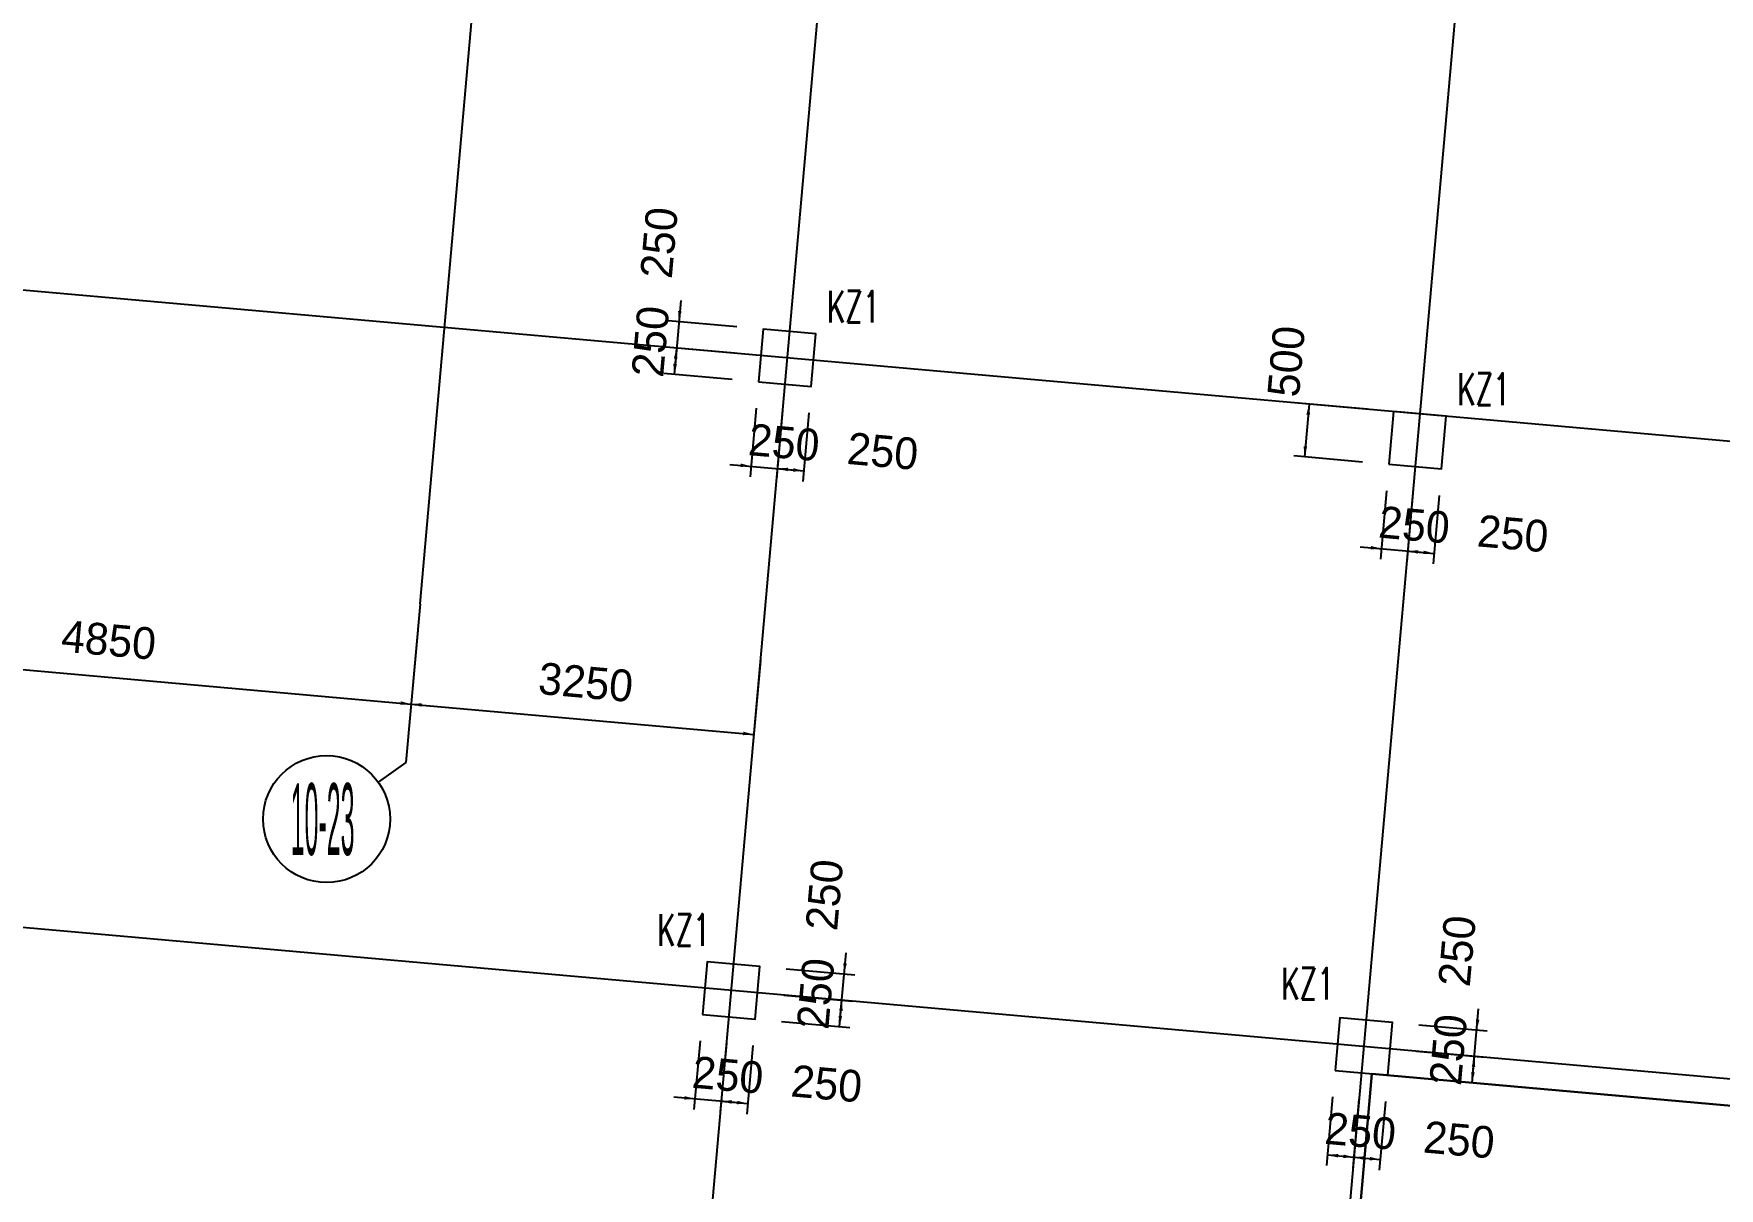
# Model space of a CAD drawing. Extents: x 19107 to 699106, y -67310 to 245688.
# Drawn here: x 641675 to 657600, y 47205 to 58114 of the extents above; entities that cross this region are included whole.
import ezdxf

# ---------------------------------------------------------------- set-up
doc = ezdxf.new("R2010")
doc.units = 0
doc.header["$LTSCALE"] = 100
doc.header["$MEASUREMENT"] = 0
for name, color, linetype in [('AXIS', 3, 'Continuous'), ('DIM', 3, 'Continuous'), ('DOTE', 253, 'Continuous'), ('L-AXIS', 3, 'Continuous')]:
    doc.layers.add(name, color=color, linetype=linetype)
doc.layers.add('Select Column Frame Position', color=7, linetype='Continuous', lineweight=0)
doc.styles.get("Standard").update_dxf_attribs({"font": 'standard'})
doc.styles.add('汉字', font='汉字')
doc.dimstyles.get("Standard").update_dxf_attribs({"dimtxt": 300, "dimasz": 100, "dimexe": 100, "dimexo": 250, "dimgap": 100, "dimtad": 0, "dimtoh": 1, "dimdec": 0, "dimdsep": 46, "dimcen": 0.09, "dimclrt": 7, "dimadec": 0, "dimazin": 0, "dimtfac": 1, "dimtdec": 4, "dimtofl": 0, "dimtmove": 0, "dimatfit": 3, "dimfxl": 1, "dimtolj": 1, "dimtzin": 0, "dimarcsym": 0})

# ---------------------------------------------------------------- blocks, each defined once
blk = doc.blocks.new('*D2075')
at = {"layer": 'L-AXIS', "color": 0, "linetype": 'ByBlock', "lineweight": -2}
for p, q in [((493507, 53583), (493255, 50741)), ((493264, 50840), (658764, 36162)), ((659008, 38905), (658755, 36062))]:
    blk.add_line(p, q, dxfattribs=at)
for points in [[(493264, 50840), (493365, 50848), (493362, 50815)], [(658764, 36162), (658663, 36154), (658666, 36188)]]:
    blk.add_solid(points, dxfattribs=at)
at = {"layer": 'L-AXIS', "color": 7, "linetype": 'Continuous', "lineweight": -2, "insert": (576045, 43850), "char_height": 300, "width": 1101.67, "attachment_point": 5, "rotation": 354.9316, "style": '汉字'}
blk.add_mtext('166150', dxfattribs=at)
blk = doc.blocks.new('*D2555')
at = {"layer": 'L-AXIS', "color": 0, "linetype": 'ByBlock', "lineweight": -2}
for p, q in [((640472, 52907), (640401, 52109)), ((645303, 52479), (645232, 51681)), ((640410, 52209), (645241, 51780))]:
    blk.add_line(p, q, dxfattribs=at)
for points in [[(640410, 52209), (640511, 52217), (640508, 52183)], [(645241, 51780), (645140, 51773), (645143, 51806)]]:
    blk.add_solid(points, dxfattribs=at)
at = {"layer": 'L-AXIS', "color": 7, "linetype": 'Continuous', "lineweight": -2, "insert": (642384, 52385), "char_height": 300, "width": 790, "attachment_point": 5, "rotation": 354.9316, "style": '汉字'}
blk.add_mtext('4850', dxfattribs=at)
blk = doc.blocks.new('*D920')
at = {"layer": 'L-AXIS', "color": 0, "linetype": 'ByBlock', "lineweight": -2}
for p, q in [((645303, 52479), (645232, 51681)), ((648540, 52192), (648470, 51394)), ((645241, 51780), (648479, 51493))]:
    blk.add_line(p, q, dxfattribs=at)
for points in [[(645241, 51780), (645342, 51788), (645339, 51755)], [(648479, 51493), (648377, 51486), (648380, 51519)]]:
    blk.add_solid(points, dxfattribs=at)
at = {"layer": 'L-AXIS', "color": 7, "linetype": 'Continuous', "lineweight": -2, "insert": (646891, 51985), "char_height": 300, "width": 780, "attachment_point": 5, "rotation": 354.9316, "style": '汉字'}
blk.add_mtext('3250', dxfattribs=at)
blk = doc.blocks.new('_AXISO')
blk.add_circle((0, 0), 0.5)
blk = doc.blocks.new('*D931')
at = {"layer": 'DIM', "color": 0, "linetype": 'ByBlock', "lineweight": -2}
for p, q in [((654273, 54566), (653625, 54623)), ((653725, 54614), (653681, 54116)), ((654228, 54067), (653581, 54125))]:
    blk.add_line(p, q, dxfattribs=at)
for points in [[(653725, 54614), (653733, 54513), (653699, 54516)], [(653681, 54116), (653673, 54217), (653706, 54214)]]:
    blk.add_solid(points, dxfattribs=at)
at = {"layer": 'DIM', "color": 7, "linetype": 'Continuous', "lineweight": -2, "insert": (653510, 55018), "char_height": 300, "width": 566.67, "attachment_point": 5, "rotation": 84.9316, "style": '汉字'}
blk.add_mtext('500', dxfattribs=at)
blk = doc.blocks.new('*D1250')
at = {"layer": 'DIM', "color": 0, "linetype": 'ByBlock', "lineweight": -2}
for p, q in [((654455, 53796), (654398, 53149)), ((654704, 53774), (654647, 53127)), ((654208, 53266), (654855, 53209))]:
    blk.add_line(p, q, dxfattribs=at)
for points in [[(654407, 53249), (654306, 53241), (654309, 53274)], [(654656, 53226), (654757, 53234), (654754, 53201)]]:
    blk.add_solid(points, dxfattribs=at)
at = {"layer": 'DIM', "color": 7, "linetype": 'Continuous', "lineweight": -2, "insert": (654718, 53472), "char_height": 300, "width": 566.67, "attachment_point": 5, "rotation": 354.9316, "style": '汉字'}
blk.add_mtext('250', dxfattribs=at)
blk = doc.blocks.new('*D4262')
at = {"layer": 'DIM', "color": 0, "linetype": 'ByBlock', "lineweight": -2}
for p, q in [((654704, 53774), (654647, 53127)), ((654953, 53752), (654896, 53105)), ((654656, 53226), (654905, 53204))]:
    blk.add_line(p, q, dxfattribs=at)
for points in [[(654656, 53226), (654757, 53234), (654754, 53201)], [(654905, 53204), (654804, 53197), (654807, 53230)]]:
    blk.add_solid(points, dxfattribs=at)
at = {"layer": 'DIM', "color": 7, "linetype": 'Continuous', "lineweight": -2, "insert": (655650, 53389), "char_height": 300, "width": 566.67, "attachment_point": 5, "rotation": 354.9316, "style": '汉字'}
blk.add_mtext('250', dxfattribs=at)
blk = doc.blocks.new('*D4475')
at = {"layer": 'DIM', "color": 0, "linetype": 'ByBlock', "lineweight": -2}
for p, q in [((647788, 55592), (647731, 54945)), ((648318, 55345), (647671, 55402)), ((648296, 55096), (647649, 55153))]:
    blk.add_line(p, q, dxfattribs=at)
for points in [[(647770, 55393), (647763, 55494), (647796, 55491)], [(647748, 55144), (647756, 55043), (647723, 55046)]]:
    blk.add_solid(points, dxfattribs=at)
at = {"layer": 'DIM', "color": 7, "linetype": 'Continuous', "lineweight": -2, "insert": (647585, 56139), "char_height": 300, "width": 566.67, "attachment_point": 5, "rotation": 84.9316, "style": '汉字'}
blk.add_mtext('250', dxfattribs=at)
blk = doc.blocks.new('*D4805')
at = {"layer": 'DIM', "color": 0, "linetype": 'ByBlock', "lineweight": -2}
for p, q in [((648296, 55096), (647649, 55153)), ((647748, 55144), (647726, 54895)), ((648274, 54847), (647627, 54904))]:
    blk.add_line(p, q, dxfattribs=at)
for points in [[(647748, 55144), (647756, 55043), (647723, 55046)], [(647726, 54895), (647718, 54996), (647752, 54993)]]:
    blk.add_solid(points, dxfattribs=at)
at = {"layer": 'DIM', "color": 7, "linetype": 'Continuous', "lineweight": -2, "insert": (647503, 55206), "char_height": 300, "width": 566.67, "attachment_point": 5, "rotation": 84.9316, "style": '汉字'}
blk.add_mtext('250', dxfattribs=at)
blk = doc.blocks.new('*D5162')
at = {"layer": 'DIM', "color": 0, "linetype": 'ByBlock', "lineweight": -2}
for p, q in [((648501, 54575), (648443, 53928)), ((648750, 54553), (648693, 53906)), ((648253, 54045), (648901, 53988))]:
    blk.add_line(p, q, dxfattribs=at)
for points in [[(648452, 54028), (648351, 54020), (648354, 54053)], [(648701, 54006), (648802, 54013), (648799, 53980)]]:
    blk.add_solid(points, dxfattribs=at)
at = {"layer": 'DIM', "color": 7, "linetype": 'Continuous', "lineweight": -2, "insert": (648764, 54251), "char_height": 300, "width": 566.67, "attachment_point": 5, "rotation": 354.9316, "style": '汉字'}
blk.add_mtext('250', dxfattribs=at)
blk = doc.blocks.new('*D175')
at = {"layer": 'DIM', "color": 0, "linetype": 'ByBlock', "lineweight": -2}
for p, q in [((648750, 54553), (648693, 53906)), ((648999, 54531), (648942, 53884)), ((648701, 54006), (648950, 53983))]:
    blk.add_line(p, q, dxfattribs=at)
for points in [[(648701, 54006), (648802, 54013), (648799, 53980)], [(648950, 53983), (648849, 53976), (648852, 54009)]]:
    blk.add_solid(points, dxfattribs=at)
at = {"layer": 'DIM', "color": 7, "linetype": 'Continuous', "lineweight": -2, "insert": (649696, 54168), "char_height": 300, "width": 566.67, "attachment_point": 5, "rotation": 354.9316, "style": '汉字'}
blk.add_mtext('250', dxfattribs=at)
blk = doc.blocks.new('*D3179')
at = {"layer": 'DIM', "color": 0, "linetype": 'ByBlock', "lineweight": -2}
for p, q in [((653947, 48069), (653890, 47421)), ((654196, 48047), (654139, 47399)), ((653899, 47521), (654148, 47499))]:
    blk.add_line(p, q, dxfattribs=at)
for points in [[(653899, 47521), (654000, 47529), (653997, 47496)], [(654148, 47499), (654047, 47491), (654050, 47524)]]:
    blk.add_solid(points, dxfattribs=at)
at = {"layer": 'DIM', "color": 7, "linetype": 'Continuous', "lineweight": -2, "insert": (654210, 47744), "char_height": 300, "width": 566.67, "attachment_point": 5, "rotation": 354.9316, "style": '汉字'}
blk.add_mtext('250', dxfattribs=at)
blk = doc.blocks.new('*D3498')
at = {"layer": 'DIM', "color": 0, "linetype": 'ByBlock', "lineweight": -2}
for p, q in [((654196, 48047), (654139, 47399)), ((654445, 48025), (654388, 47377)), ((654148, 47499), (654397, 47477))]:
    blk.add_line(p, q, dxfattribs=at)
for points in [[(654148, 47499), (654249, 47507), (654246, 47473)], [(654397, 47477), (654296, 47469), (654299, 47502)]]:
    blk.add_solid(points, dxfattribs=at)
at = {"layer": 'DIM', "color": 7, "linetype": 'Continuous', "lineweight": -2, "insert": (655142, 47662), "char_height": 300, "width": 566.67, "attachment_point": 5, "rotation": 354.9316, "style": '汉字'}
blk.add_mtext('250', dxfattribs=at)
blk = doc.blocks.new('*D3873')
at = {"layer": 'DIM', "color": 0, "linetype": 'ByBlock', "lineweight": -2}
for p, q in [((654739, 48501), (655386, 48443)), ((655264, 48203), (655286, 48452)), ((654717, 48252), (655364, 48194))]:
    blk.add_line(p, q, dxfattribs=at)
for points in [[(655286, 48452), (655294, 48351), (655261, 48354)], [(655264, 48203), (655257, 48304), (655290, 48301)]]:
    blk.add_solid(points, dxfattribs=at)
at = {"layer": 'DIM', "color": 7, "linetype": 'Continuous', "lineweight": -2, "insert": (655041, 48514), "char_height": 300, "width": 566.67, "attachment_point": 5, "rotation": 84.9316, "style": '汉字'}
blk.add_mtext('250', dxfattribs=at)
blk = doc.blocks.new('*D4189')
at = {"layer": 'DIM', "color": 0, "linetype": 'ByBlock', "lineweight": -2}
for p, q in [((655269, 48253), (655326, 48900)), ((654761, 48750), (655408, 48692)), ((654739, 48501), (655386, 48443))]:
    blk.add_line(p, q, dxfattribs=at)
for points in [[(655309, 48701), (655301, 48802), (655334, 48799)], [(655286, 48452), (655294, 48351), (655261, 48354)]]:
    blk.add_solid(points, dxfattribs=at)
at = {"layer": 'DIM', "color": 7, "linetype": 'Continuous', "lineweight": -2, "insert": (655124, 49447), "char_height": 300, "width": 566.67, "attachment_point": 5, "rotation": 84.9316, "style": '汉字'}
blk.add_mtext('250', dxfattribs=at)
blk = doc.blocks.new('*D1916')
at = {"layer": 'DIM', "color": 0, "linetype": 'ByBlock', "lineweight": -2}
for p, q in [((647971, 48599), (647913, 47951)), ((648220, 48577), (648162, 47929)), ((647723, 48069), (648370, 48011))]:
    blk.add_line(p, q, dxfattribs=at)
for points in [[(647922, 48051), (647821, 48043), (647824, 48076)], [(648171, 48029), (648272, 48037), (648269, 48004)]]:
    blk.add_solid(points, dxfattribs=at)
at = {"layer": 'DIM', "color": 7, "linetype": 'Continuous', "lineweight": -2, "insert": (648233, 48274), "char_height": 300, "width": 566.67, "attachment_point": 5, "rotation": 354.9316, "style": '汉字'}
blk.add_mtext('250', dxfattribs=at)
blk = doc.blocks.new('*D2240')
at = {"layer": 'DIM', "color": 0, "linetype": 'ByBlock', "lineweight": -2}
for p, q in [((648220, 48577), (648162, 47929)), ((648469, 48555), (648411, 47907)), ((648171, 48029), (648420, 48007))]:
    blk.add_line(p, q, dxfattribs=at)
for points in [[(648171, 48029), (648272, 48037), (648269, 48004)], [(648420, 48007), (648319, 47999), (648322, 48032)]]:
    blk.add_solid(points, dxfattribs=at)
at = {"layer": 'DIM', "color": 7, "linetype": 'Continuous', "lineweight": -2, "insert": (649166, 48192), "char_height": 300, "width": 566.67, "attachment_point": 5, "rotation": 354.9316, "style": '汉字'}
blk.add_mtext('250', dxfattribs=at)
blk = doc.blocks.new('*D2584')
at = {"layer": 'DIM', "color": 0, "linetype": 'ByBlock', "lineweight": -2}
for p, q in [((648762, 49031), (649410, 48973)), ((649288, 48733), (649310, 48982)), ((648740, 48782), (649387, 48724))]:
    blk.add_line(p, q, dxfattribs=at)
for points in [[(649310, 48982), (649318, 48881), (649285, 48884)], [(649288, 48733), (649280, 48834), (649313, 48831)]]:
    blk.add_solid(points, dxfattribs=at)
at = {"layer": 'DIM', "color": 7, "linetype": 'Continuous', "lineweight": -2, "insert": (649064, 49044), "char_height": 300, "width": 566.67, "attachment_point": 5, "rotation": 84.9316, "style": '汉字'}
blk.add_mtext('250', dxfattribs=at)
blk = doc.blocks.new('*D2897')
at = {"layer": 'DIM', "color": 0, "linetype": 'ByBlock', "lineweight": -2}
for p, q in [((649292, 48783), (649350, 49430)), ((648784, 49280), (649432, 49222)), ((648762, 49031), (649410, 48973))]:
    blk.add_line(p, q, dxfattribs=at)
for points in [[(649332, 49231), (649324, 49332), (649357, 49329)], [(649310, 48982), (649318, 48881), (649285, 48884)]]:
    blk.add_solid(points, dxfattribs=at)
at = {"layer": 'DIM', "color": 7, "linetype": 'Continuous', "lineweight": -2, "insert": (649147, 49977), "char_height": 300, "width": 566.67, "attachment_point": 5, "rotation": 84.9316, "style": '汉字'}
blk.add_mtext('250', dxfattribs=at)

msp = doc.modelspace()

# ---------------------------------------------------------------- linework, layer by layer
at = {"color": 6, "lineweight": 30}
msp.add_lwpolyline([(476181.3, 232428.8), (494258.1, 233154.4), (494258.1, 231537.9), (540808.1, 231537.9), (540808.1, 232387.9), (590208.1, 232387.9), (590208.1, 232187.9), (593108.1, 232187.9), (593108.1, 230737.9), (608058.1, 230737.9), (608058.1, 231687.9), (648158.1, 231687.9), (648158.1, 230737.9), (657058.1, 230737.9), (657158.1, 196187.9), (658248.2, 196187.9), (663075.9, 83077.9), (659946, 47787.8), (654318.1, 48286.9), (653832.2, 42808.4), (496133.5, 56794.9), (482757.4, 68610.1), (476181.3, 232428.8)], dxfattribs=at)
at = {"layer": 'DOTE'}
for p, q in [((650971.8, 79605), (647475, 40178.3)), ((656948.3, 79075), (653451.5, 39648.3)), ((662839, 53805.8), (502916.7, 67989.4)), ((645325.3, 52727.8), (646444.7, 65349.2)), ((662308.9, 47829.2), (489036.8, 63196.9))]:
    msp.add_line(p, q, dxfattribs=at)
at = {"layer": 'L-AXIS'}
for p, q in [((645325.3, 52727.8), (645192.3, 51229.1)), ((645192.3, 51229.1), (644930.3, 51042))]:
    msp.add_line(p, q, dxfattribs=at)
at = {"layer": 'Select Column Frame Position', "color": 7, "linetype": 'Continuous', "lineweight": -3}
for points in [[(648523, 54824.5), (649021, 54780.3), (649065.2, 55278.3), (648567.2, 55322.5), (648523, 54824.5)], [(654477.4, 54045.4), (654975.5, 54001.2), (655019.7, 54499.3), (654521.6, 54543.4), (654477.4, 54045.4)], [(647992.9, 48847.9), (648491, 48803.8), (648535.1, 49301.8), (648037.1, 49346), (647992.9, 48847.9)], [(653969.5, 48317.9), (654467.5, 48273.7), (654511.7, 48771.7), (654013.6, 48815.9), (653969.5, 48317.9)]]:
    msp.add_lwpolyline(points, dxfattribs=at)

# ---------------------------------------------------------------- block references
at = {"layer": 'AXIS'}
ref = msp.add_blockref('_AXISO', (644442.1, 50693.3), dxfattribs=dict(at, xscale=1199.999999999997, yscale=1200, rotation=359.999645787379))
ref.add_attrib('A', '10-23', (644102.7, 50353.9), dxfattribs={"height": 678.82, "style": '汉字', "width": 0.26})

# ---------------------------------------------------------------- texts
at = {"color": 200, "linetype": 'Continuous', "lineweight": -3, "width": 0.7}
for p in [(649171.3, 55384.4), (655125.7, 54605.3), (647567.1, 49495.7), (653463.4, 48987.7)]:
    msp.add_text('KZ1', height=300, dxfattribs=at).set_placement(p)

# ---------------------------------------------------------------- dimensions: what is measured, and where the dimension line sits
at = {"layer": 'DIM', "color": 200}
for p1, p2, picture, middle in [((648567.2, 55322.5), (648545.1, 55073.5), '*D4475', (647540.5, 55632.5)), ((648545.1, 55073.5), (648523, 54824.5), '*D4805', (647457.8, 54700)), ((654521.6, 54543.4), (654477.4, 54045.4), '*D931', (653453.6, 54387.2)), ((648523, 54824.5), (648772, 54802.4), '*D5162', (648257.2, 54295.9)), ((648772, 54802.4), (649021, 54780.3), '*D175', (649189.7, 54213.2)), ((654477.4, 54045.4), (654726.5, 54023.3), '*D1250', (654211.6, 53516.8)), ((654726.5, 54023.3), (654975.5, 54001.2), '*D4262', (655144.1, 53434.1)), ((648513.1, 49052.8), (648535.1, 49301.8), '*D2897', (649102.3, 49470.4)), ((654489.6, 48522.7), (654511.7, 48771.7), '*D4189', (655078.8, 48940.4)), ((648491, 48803.8), (648513.1, 49052.8), '*D2584', (649019.6, 48537.9)), ((647992.9, 48847.9), (648242, 48825.8), '*D1916', (647727.1, 48319.3)), ((648242, 48825.8), (648491, 48803.8), '*D2240', (648659.6, 48236.6)), ((654467.5, 48273.7), (654489.6, 48522.7), '*D3873', (654996.1, 48007.9)), ((653969.5, 48317.9), (654218.5, 48295.8), '*D3179', (653703.7, 47789.3)), ((654218.5, 48295.8), (654467.5, 48273.7), '*D3498', (654636.2, 47706.6))]:
    dim = msp.add_aligned_dim(p1=p1, p2=p2, distance=-800, dimstyle='Standard', dxfattribs=at)
    dim.commit()
    dim.dimension.update_dxf_attribs({"geometry": picture, "text_midpoint": middle})
at = {"layer": 'L-AXIS'}
for base, p1, p2, picture, middle in [((658764.3, 36162.1), (493529.3, 53831.9), (659029.6, 39153.6), '*D2075', (576045.1, 43849.9)), ((645241.2, 51780.4), (640494.2, 53156.3), (645325.3, 52727.8), '*D2555', (642383.7, 52385.2)), ((648478.5, 51493.3), (645325.3, 52727.8), (648562.6, 52440.7), '*D920', (646890.8, 51985.5))]:
    dim = msp.add_linear_dim(base=base, p1=p1, p2=p2, angle=354.93165, dimstyle='Standard', dxfattribs=at)
    dim.commit()
    dim.dimension.update_dxf_attribs({"geometry": picture, "text_midpoint": middle})

doc.saveas('drawing.dxf')
